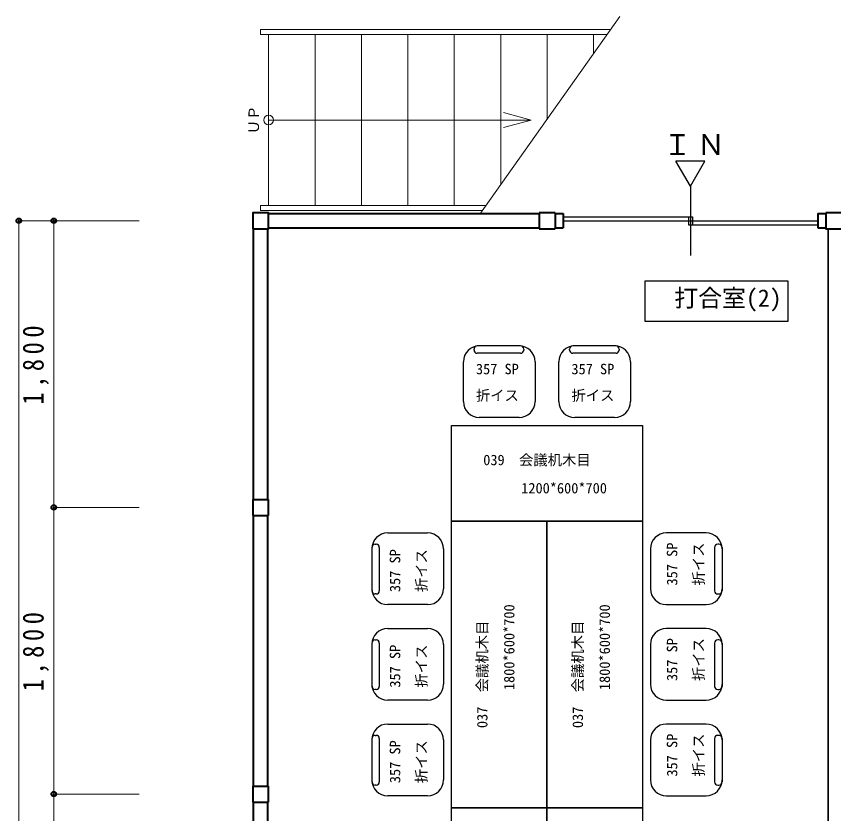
# Model space of a CAD drawing. Units: millimetres at full size, sheet at 1:60; details may follow other scales. Extents: x -23115 to 23713, y -14805 to 12672.
# Drawn here: x -22936 to -17801, y -8201 to -3194 of the extents above; entities that cross this region are included whole.
import ezdxf
from ezdxf.enums import TextEntityAlignment as Align

# ---------------------------------------------------------------- set-up
doc = ezdxf.new("R2010")
doc.units = ezdxf.units.MM
doc.header["$LTSCALE"] = 60
doc.header["$PDMODE"] = 32
doc.header["$PDSIZE"] = 30
for name, color, linetype, lineweight in [('1-1', 2, 'Continuous', 40), ('1-2', 3, 'Continuous', 35), ('1-3', 7, 'Continuous', 25), ('1-F', 7, 'Continuous', 25)]:
    doc.layers.add(name, color=color, linetype=linetype, lineweight=lineweight)
doc.styles.add('ＭＳ ゴシック', font='')
doc.styles.get('ＭＳ ゴシック').set_extended_font_data('MS Gothic')

msp = doc.modelspace()

# ---------------------------------------------------------------- linework, layer by layer
at = {"layer": '1-1', "color": 4, "lineweight": 18}
for p, q in [((-19143.01, -3194.16), (-20023.15, -4436.3)), ((-21400.64, -3307.75), (-21400.64, -3277.75)), ((-21400.64, -3277.75), (-19202.24, -3277.75)), ((-21400.64, -3307.75), (-19223.5, -3307.75)), ((-21350.64, -4382.75), (-21350.64, -3307.75)), ((-21058.98, -4382.75), (-21058.98, -3307.75)), ((-20767.31, -4382.75), (-20767.31, -3307.75)), ((-20475.64, -4382.75), (-20475.64, -3307.75)), ((-20183.98, -4382.75), (-20183.98, -3307.75)), ((-19892.31, -4251.63), (-19892.31, -3307.75)), ((-19600.64, -3840.01), (-19600.64, -3307.75)), ((-19308.98, -3428.38), (-19308.98, -3307.75)), ((-19701.28, -3845.25), (-19875.14, -3798.66)), ((-21350.64, -4382.75), (-21400.64, -4382.75)), ((-21400.64, -4382.75), (-21400.64, -4412.75)), ((-21350.64, -4412.75), (-21400.64, -4412.75)), ((-21350.64, -4382.75), (-19985.21, -4382.75)), ((-21350.64, -4412.75), (-20006.47, -4412.75)), ((-22920.59, -13477.75), (-22920.59, -4477.75)), ((-22920.59, -4477.75), (-22700.28, -4477.75)), ((-22700.28, -4477.75), (-22700.28, -6277.75)), ((-22700.28, -4477.75), (-22163, -4477.75)), ((-22700.28, -6277.75), (-22163, -6277.75)), ((-22700.28, -6277.75), (-22700.28, -8077.75)), ((-22700.28, -8077.75), (-22163, -8077.75)), ((-22700.28, -8077.75), (-22700.28, -9877.75))]:
    msp.add_line(p, q, dxfattribs=at)
at = {"layer": '1-1', "color": 7, "lineweight": 25}
for p, q in [((-18700.64, -4259.62), (-18700.64, -4695.87)), ((-19500.64, -4452.75), (-18688.14, -4452.75)), ((-18713.14, -4452.75), (-18713.14, -4502.75)), ((-18688.14, -4452.75), (-18688.14, -4502.75)), ((-19500.64, -4477.75), (-17900.64, -4477.75)), ((-18713.14, -4502.75), (-17900.64, -4502.75))]:
    msp.add_line(p, q, dxfattribs=at)
at = {"layer": '1-1'}
for p, q in [((-21350.64, -4432.75), (-19650.64, -4432.75)), ((-19650.64, -4432.75), (-19650.64, -4427.75)), ((-19550.64, -4427.75), (-19650.64, -4427.75)), ((-19550.64, -4432.75), (-19550.64, -4427.75)), ((-19550.64, -4432.75), (-19500.64, -4432.75)), ((-19500.64, -4432.75), (-19500.64, -4522.74)), ((-17900.64, -4432.75), (-17900.64, -4522.74)), ((-17900.64, -4432.75), (-17850.64, -4432.75)), ((-17850.64, -4432.75), (-17850.64, -4427.75)), ((-17750.64, -4427.75), (-17850.64, -4427.75)), ((-21445.64, -6227.75), (-21445.64, -4527.75)), ((-21355.64, -6227.75), (-21355.64, -4527.75)), ((-21350.64, -4522.75), (-19650.64, -4522.75)), ((-19650.64, -4527.75), (-19550.64, -4527.75)), ((-19550.64, -4522.75), (-19500.64, -4522.75)), ((-17900.64, -4522.75), (-17850.64, -4522.75)), ((-21445.64, -6227.75), (-21450.64, -6227.75)), ((-21450.64, -6227.75), (-21450.64, -6327.75)), ((-21350.64, -6327.75), (-21350.64, -6227.75)), ((-21445.64, -6327.75), (-21450.64, -6327.75)), ((-21445.64, -8027.75), (-21445.64, -6327.75)), ((-21355.64, -8027.75), (-21355.64, -6327.75)), ((-21445.64, -8027.75), (-21450.64, -8027.75)), ((-21450.64, -8027.75), (-21450.64, -8127.75)), ((-21350.64, -8127.75), (-21350.64, -8027.75)), ((-21445.64, -8127.75), (-21450.64, -8127.75)), ((-21445.64, -9827.75), (-21445.64, -8127.75)), ((-21355.64, -9827.75), (-21355.64, -8127.75))]:
    msp.add_line(p, q, dxfattribs=at)
at = {"layer": '1-1', "color": 4, "lineweight": 18}
msp.add_lwpolyline([(-21350.64, -3845.25), (-19701.28, -3845.25), (-19875.14, -3891.83)], dxfattribs=at)
at = {"layer": '1-1'}
msp.add_lwpolyline([(-21450.64, -4527.75), (-21350.64, -4527.75), (-21350.64, -4427.75), (-21450.64, -4427.75)], close=True, dxfattribs=at)
for points in [[(-19650.64, -4432.75), (-19650.64, -4522.75), (-19650.64, -4527.75)], [(-19550.64, -4432.75), (-19550.64, -4522.75), (-19550.64, -4527.75)], [(-17850.64, -4432.75), (-17850.64, -4522.75), (-17850.64, -4527.75), (-17750.64, -4527.75)], [(-21445.64, -6227.75), (-21355.64, -6227.75), (-21350.64, -6227.75)], [(-21445.64, -6327.75), (-21355.64, -6327.75), (-21350.64, -6327.75)], [(-21445.64, -8027.75), (-21355.64, -8027.75), (-21350.64, -8027.75)], [(-21445.64, -8127.75), (-21355.64, -8127.75), (-21350.64, -8127.75)]]:
    msp.add_lwpolyline(points, dxfattribs=at)
at = {"layer": '1-1', "color": 4, "lineweight": 18}
msp.add_circle((-21350.64, -3845.25), 30, dxfattribs=at)
at = {"layer": '1-1', "color": 4}
for p in [(-22920.59, -4477.75), (-22700.28, -4477.75), (-22700.28, -6277.75), (-22700.28, -8077.75)]:
    msp.add_point(p, dxfattribs=at)
at = {"layer": '1-2'}
msp.add_line((-17835.64, -13427.75), (-17835.64, -4527.75), dxfattribs=at)
at = {"layer": '1-3'}
for p, q in [((-20060.18, -5289.77), (-20060.18, -5283.2)), ((-19767.91, -5263.2), (-20040.18, -5263.2)), ((-19747.91, -5283.2), (-19747.91, -5289.77)), ((-19460.18, -5289.77), (-19460.18, -5283.2)), ((-19167.91, -5263.2), (-19440.18, -5263.2)), ((-19147.91, -5283.2), (-19147.91, -5289.77)), ((-19767.91, -5309.76), (-20040.18, -5309.76)), ((-19167.91, -5309.76), (-19440.18, -5309.76)), ((-20126.94, -5613.2), (-20126.94, -5363.2)), ((-19676.94, -5363.2), (-19676.94, -5613.2)), ((-19526.94, -5613.2), (-19526.94, -5363.2)), ((-19076.94, -5363.2), (-19076.94, -5613.2)), ((-19776.94, -5713.2), (-20026.94, -5713.2)), ((-19176.94, -5713.2), (-19426.94, -5713.2)), ((-20601.94, -6438.2), (-20351.93, -6438.2)), ((-18601.94, -6438.2), (-18851.94, -6438.2)), ((-20681.93, -6509.17), (-20675.37, -6509.17)), ((-18521.94, -6509.17), (-18528.5, -6509.17)), ((-20701.94, -6529.17), (-20701.94, -6801.44)), ((-20655.37, -6529.17), (-20655.37, -6801.44)), ((-20251.93, -6538.2), (-20251.93, -6788.2)), ((-18951.94, -6538.2), (-18951.94, -6788.2)), ((-18548.5, -6529.17), (-18548.5, -6801.44)), ((-18501.94, -6529.17), (-18501.94, -6801.44)), ((-20675.37, -6821.44), (-20681.93, -6821.44)), ((-18528.5, -6821.44), (-18521.94, -6821.44)), ((-20351.93, -6888.2), (-20601.94, -6888.2)), ((-18851.94, -6888.2), (-18601.94, -6888.2)), ((-20601.94, -7038.2), (-20351.93, -7038.2)), ((-18601.94, -7038.2), (-18851.94, -7038.2)), ((-20701.94, -7129.17), (-20701.94, -7401.44)), ((-20681.93, -7109.17), (-20675.37, -7109.17)), ((-20655.37, -7129.17), (-20655.37, -7401.44)), ((-18548.5, -7129.17), (-18548.5, -7401.44)), ((-18521.94, -7109.17), (-18528.5, -7109.17)), ((-18501.94, -7129.17), (-18501.94, -7401.44)), ((-20251.93, -7138.2), (-20251.93, -7388.2)), ((-18951.94, -7138.2), (-18951.94, -7388.2)), ((-20675.37, -7421.44), (-20681.93, -7421.44)), ((-18528.5, -7421.44), (-18521.94, -7421.44)), ((-20351.93, -7488.2), (-20601.94, -7488.2)), ((-18851.94, -7488.2), (-18601.94, -7488.2)), ((-20601.94, -7638.2), (-20351.93, -7638.2)), ((-18601.94, -7638.2), (-18851.94, -7638.2)), ((-20701.94, -7729.17), (-20701.94, -8001.44)), ((-20681.93, -7709.17), (-20675.37, -7709.17)), ((-20655.37, -7729.17), (-20655.37, -8001.44)), ((-20251.93, -7738.2), (-20251.93, -7988.2)), ((-18951.94, -7738.2), (-18951.94, -7988.2)), ((-18548.5, -7729.17), (-18548.5, -8001.44)), ((-18521.94, -7709.17), (-18528.5, -7709.17)), ((-18501.94, -7729.17), (-18501.94, -8001.44)), ((-20675.37, -8021.44), (-20681.93, -8021.44)), ((-18528.5, -8021.44), (-18521.94, -8021.44)), ((-20351.93, -8088.2), (-20601.94, -8088.2)), ((-18851.94, -8088.2), (-18601.94, -8088.2))]:
    msp.add_line(p, q, dxfattribs=at)
for points in [[(-20201.94, -6363.2), (-20201.94, -5763.2), (-19001.94, -5763.2), (-19001.94, -6363.2)], [(-19601.94, -8163.2), (-20201.94, -8163.2), (-20201.94, -6363.2), (-19601.94, -6363.2)], [(-19001.94, -8163.2), (-19601.94, -8163.2), (-19601.94, -6363.2), (-19001.94, -6363.2)], [(-19601.94, -9963.2), (-20201.94, -9963.2), (-20201.94, -8163.2), (-19601.94, -8163.2)], [(-19001.94, -9963.2), (-19601.94, -9963.2), (-19601.94, -8163.2), (-19001.94, -8163.2)]]:
    msp.add_lwpolyline(points, close=True, dxfattribs=at)
for centre, radius, start, end in [((-20026.94, -5363.2), 100, 90, 180), ((-20040.18, -5283.2), 20, 90, 180), ((-19776.94, -5363.2), 100, 0, 90), ((-19767.91, -5283.2), 20, 0, 90), ((-19426.94, -5363.2), 100, 90, 180), ((-19440.18, -5283.2), 20, 90, 180), ((-19176.94, -5363.2), 100, 0, 90), ((-19167.91, -5283.2), 20, 0, 90), ((-20040.18, -5289.77), 20, 180, 270), ((-19767.91, -5289.77), 20, 270, 0), ((-19440.18, -5289.77), 20, 180, 270), ((-19167.91, -5289.77), 20, 270, 0), ((-20026.94, -5613.2), 100, 180, 270), ((-19776.94, -5613.2), 100, 270, 0), ((-19426.94, -5613.2), 100, 180, 270), ((-19176.94, -5613.2), 100, 270, 0), ((-20601.94, -6538.2), 100, 90, 180), ((-20351.93, -6538.2), 100, 0, 90), ((-18851.94, -6538.2), 100, 90, 180), ((-18601.94, -6538.2), 100, 0, 90), ((-20681.93, -6529.17), 20, 90, 180), ((-20675.37, -6529.17), 20, 0, 90), ((-18528.5, -6529.17), 20, 90, 180), ((-18521.94, -6529.17), 20, 0, 90), ((-20601.94, -6788.2), 100, 180, 270), ((-20681.93, -6801.44), 20, 180, 270), ((-20675.37, -6801.44), 20, 270, 0), ((-20351.93, -6788.2), 100, 270, 0), ((-18851.94, -6788.2), 100, 180, 270), ((-18601.94, -6788.2), 100, 270, 0), ((-18528.5, -6801.44), 20, 180, 270), ((-18521.94, -6801.44), 20, 270, 0), ((-20601.94, -7138.2), 100, 90, 180), ((-20351.93, -7138.2), 100, 0, 90), ((-18851.94, -7138.2), 100, 90, 180), ((-18601.94, -7138.2), 100, 0, 90), ((-20681.93, -7129.17), 20, 90, 180), ((-20675.37, -7129.17), 20, 0, 90), ((-18528.5, -7129.17), 20, 90, 180), ((-18521.94, -7129.17), 20, 0, 90), ((-20601.94, -7388.2), 100, 180, 270), ((-20351.93, -7388.2), 100, 270, 0), ((-18851.94, -7388.2), 100, 180, 270), ((-18601.94, -7388.2), 100, 270, 0), ((-20681.93, -7401.44), 20, 180, 270), ((-20675.37, -7401.44), 20, 270, 0), ((-18528.5, -7401.44), 20, 180, 270), ((-18521.94, -7401.44), 20, 270, 0), ((-20601.94, -7738.2), 100, 90, 180), ((-20351.93, -7738.2), 100, 0, 90), ((-18851.94, -7738.2), 100, 90, 180), ((-18601.94, -7738.2), 100, 0, 90), ((-20681.93, -7729.17), 20, 90, 180), ((-20675.37, -7729.17), 20, 0, 90), ((-18528.5, -7729.17), 20, 90, 180), ((-18521.94, -7729.17), 20, 0, 90), ((-20601.94, -7988.2), 100, 180, 270), ((-20681.93, -8001.44), 20, 180, 270), ((-20675.37, -8001.44), 20, 270, 0), ((-20351.93, -7988.2), 100, 270, 0), ((-18851.94, -7988.2), 100, 180, 270), ((-18601.94, -7988.2), 100, 270, 0), ((-18528.5, -8001.44), 20, 180, 270), ((-18521.94, -8001.44), 20, 270, 0)]:
    msp.add_arc(centre, radius, start, end, dxfattribs=at)
at = {"layer": '1-F'}
for p, q in [((-18700.64, -4259.62), (-18791.19, -4102.78)), ((-18610.09, -4102.78), (-18791.19, -4102.78)), ((-18700.64, -4259.62), (-18610.09, -4102.78))]:
    msp.add_line(p, q, dxfattribs=at)
msp.add_lwpolyline([(-18987.04, -5107.99), (-18087.04, -5107.99), (-18087.04, -4857.99), (-18987.04, -4857.99)], close=True, dxfattribs=at)

# ---------------------------------------------------------------- texts
at = {"layer": '1-1', "color": 4, "style": 'ＭＳ ゴシック'}
msp.add_text('ＵＰ', height=65.98, rotation=90, dxfattribs=at).set_placement((-21391.48, -3934.74), align=Align.BOTTOM_LEFT)
at = {"layer": '1-1', "color": 7, "char_height": 132, "attachment_point": 7, "rotation": 90, "style": 'ＭＳ ゴシック'}
for insert in [(-22730.28, -5632.75), (-22730.28, -7432.75)]:
    msp.add_mtext('\\T1.38;\\W0.85;1,800', dxfattribs=dict(at, insert=insert))
at = {"layer": '1-3', "color": 4, "style": 'ＭＳ ゴシック'}
for s, p in [('357 SP', (-20048.15, -5461.45)), ('357 SP', (-19448.15, -5461.45)), ('折イス', (-20048.15, -5627.39)), ('折イス', (-19448.15, -5627.39)), ('039\u3000会議机木目', (-20002.18, -6032.41)), ('1200*600*700', (-19763.57, -6209.44))]:
    msp.add_text(s, height=65.98, dxfattribs=at).set_placement(p, align=Align.BOTTOM_LEFT)
for s, p in [('357 SP', (-18763.01, -6767.97)), ('折イス', (-18597.07, -6767.97)), ('357 SP', (-20503.68, -6809.42)), ('折イス', (-20337.74, -6809.42)), ('1800*600*700', (-19786.48, -7424.84)), ('1800*600*700', (-19186.48, -7424.84)), ('037\u3000会議机木目', (-19955.81, -7663.44)), ('037\u3000会議机木目', (-19355.81, -7663.44)), ('357 SP', (-18763.01, -7367.97)), ('折イス', (-18597.07, -7367.97)), ('357 SP', (-20503.68, -7409.42)), ('折イス', (-20337.74, -7409.42)), ('357 SP', (-18763.01, -7967.97)), ('357 SP', (-20503.68, -8009.42)), ('折イス', (-20337.74, -8009.42)), ('折イス', (-18597.07, -7967.97))]:
    msp.add_text(s, height=65.98, rotation=90, dxfattribs=at).set_placement(p, align=Align.BOTTOM_LEFT)
at = {"layer": '1-F', "color": 4, "style": 'ＭＳ ゴシック'}
msp.add_text('打合室(2)', height=110, dxfattribs=at).set_placement((-18802.1, -5051.18), align=Align.BOTTOM_LEFT)
at = {"layer": '1-F', "insert": (-18872.51, -4065.63), "char_height": 132, "attachment_point": 7, "style": 'ＭＳ ゴシック'}
msp.add_mtext('\\T1.17;ＩＮ', dxfattribs=at)

doc.saveas('drawing.dxf')
